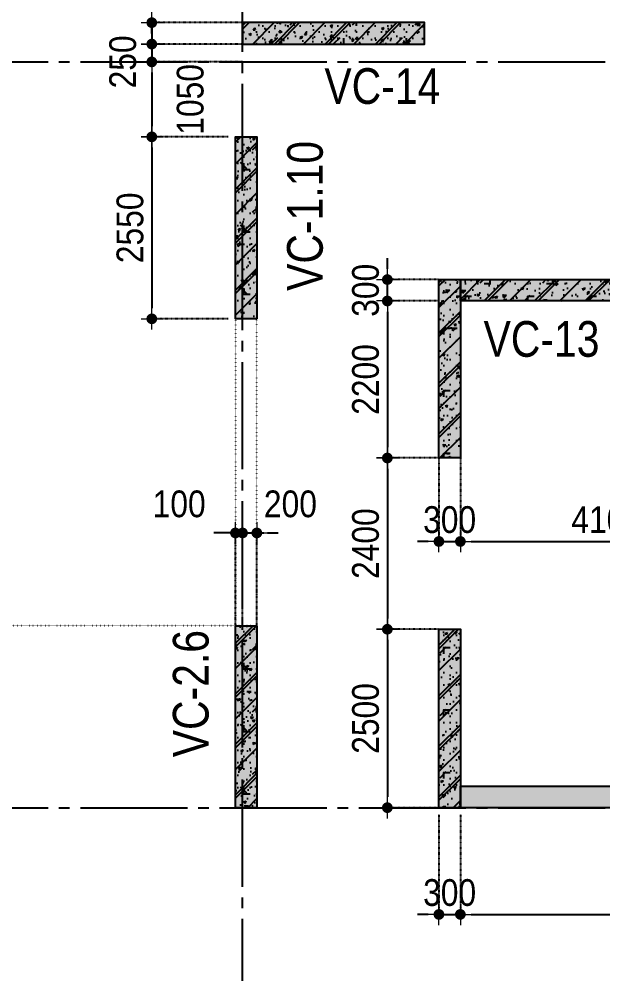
# Model space of a CAD drawing. Header units: millimetres. Extents: x -3973692 to -2843767, y 592734 to 838475.
# Drawn here: x -2874775 to -2866599, y 619902 to 633281 of the extents above; entities that cross this region are included whole.
import ezdxf
from ezdxf.enums import TextEntityAlignment as Align

# ---------------------------------------------------------------- set-up
doc = ezdxf.new("R2010")
doc.units = ezdxf.units.MM
doc.header["$MEASUREMENT"] = 0
for name, pattern in [('CHG_XX_Luoi truc-Block C$0$MB_Luoi truc-150-TWC$0$Center101', [13, 10, -1, 1, -1]), ('DIVIDE2', [15.87499999999999, 6.349999999999998, -3.174999999999998, 0, -3.174999999999998, 0, -3.174999999999998]), ('DOT2', [0.125, 0, -0.125]), ('HIDDEN5', [2.8375, 1.25, -1.5875])]:
    doc.linetypes.add(name, pattern=pattern)
doc.layers.get('0').update_dxf_attribs({"lineweight": 9})
doc.layers.get('Defpoints').update_dxf_attribs({"color": 10, "lineweight": 0})
for name, color, linetype, lineweight in [("'S_General_Dim_1", 1, 'Continuous', 18), ("'S_General_Divide_3 Intermediate", 3, 'DIVIDE2', 40), ('CHG_XX_Cot_Block C-T8-15$0$Dim 200', 1, 'Continuous', 5), ('TEXT', 7, 'Continuous', 15)]:
    doc.layers.add(name, color=color, linetype=linetype, lineweight=lineweight)
for name, color, linetype in [('CHG_XX_Cot_Block C-T8-15$0$mb_cot tang 14-17 twc$0$Concrete Hatch', 218, 'Continuous'), ('CHG_XX_Cot_Block C-T8-15$0$mb_cot tang 14-17 twc$0$Concrete Line', 6, 'Continuous'), ('CHG_XX_Cot_Block C-T8-15$0$mb_cot tang 14-17 twc$0$Concrete Solid', 216, 'Continuous'), ('CHG_XX_Luoi truc-Block C$0$MB_Luoi truc-150-TWC$0$Grid', 34, 'Continuous'), ('CHG_XX_Luoi truc-Block C$0$MB_Luoi truc-150-TWC$0$Grid Line', 251, 'CHG_XX_Luoi truc-Block C$0$MB_Luoi truc-150-TWC$0$Center101'), ('dim', 1, 'Continuous')]:
    doc.layers.add(name, color=color, linetype=linetype)
doc.styles.add('arial', font='arial.ttf', dxfattribs={"width": 0.85})
doc.styles.add('CHG_XX_Luoi truc-Block C$0$MB_Luoi truc-150-TWC$0$Grid A-F$0$VNI-HelveCB', font='VHELVCB_0.TTF')
doc.styles.add('TTP-HelCon', font='VHELVCN_0.TTF')
doc.dimstyles.new('150', dxfattribs={"dimscale": 150, "dimtxt": 2.5, "dimasz": 1, "dimexe": 0, "dimexo": 0, "dimgap": 0.75, "dimtad": 1, "dimdec": 0, "dimzin": 9, "dimdsep": 46, "dimtxsty": 'arial', "dimblk1": 'DIMDOT', "dimblk2": 'DIMDOT', "dimsah": 1, "dimcen": 2, "dimdle": 3, "dimclre": 8, "dimclrt": 2, "dimadec": 0, "dimazin": 0, "dimtfac": 1, "dimtdec": 0, "dimtix": 1, "dimtmove": 2, "dimatfit": 3, "dimldrblk": 'DIMPIJL', "dimfxl": 1, "dimtvp": 1.8, "dimtolj": 1, "dimtzin": 0, "dimarcsym": 0})

# ---------------------------------------------------------------- blocks, each defined once
blk = doc.blocks.new('*U3106')
at = {"layer": 'CHG_XX_Luoi truc-Block C$0$MB_Luoi truc-150-TWC$0$Grid Line'}
blk.add_line((0, 0), (0, 446), dxfattribs=at)
at = {"layer": 'CHG_XX_Luoi truc-Block C$0$MB_Luoi truc-150-TWC$0$Grid', "lineweight": -2, "style": 'CHG_XX_Luoi truc-Block C$0$MB_Luoi truc-150-TWC$0$Grid A-F$0$VNI-HelveCB'}
for tag, p in [('GRIDSUB', (0, 455)), ('GRID', (0, -9))]:
    blk.add_attdef(tag, text='', height=5, dxfattribs=at).set_placement(p, align=Align.MIDDLE)
blk = doc.blocks.new('*U3108')
at = {"layer": 'CHG_XX_Luoi truc-Block C$0$MB_Luoi truc-150-TWC$0$Grid Line'}
blk.add_line((0, 0), (0, 360), dxfattribs=at)
at = {"layer": 'CHG_XX_Luoi truc-Block C$0$MB_Luoi truc-150-TWC$0$Grid', "lineweight": -2, "style": 'CHG_XX_Luoi truc-Block C$0$MB_Luoi truc-150-TWC$0$Grid A-F$0$VNI-HelveCB'}
for tag, p in [('GRIDSUB', (0, 369)), ('GRID', (0, -9))]:
    blk.add_attdef(tag, text='', height=5, dxfattribs=at).set_placement(p, align=Align.MIDDLE)
blk = doc.blocks.new('CHG_XX_Luoi truc-Block C')
at = {"layer": 'CHG_XX_Luoi truc-Block C$0$MB_Luoi truc-150-TWC$0$Grid', "xscale": 150, "yscale": 150, "zscale": 150}
blk.add_blockref('*U3108', (8043243.477890483, 945886.7127233499), dxfattribs=at)
at = {"layer": 'CHG_XX_Luoi truc-Block C$0$MB_Luoi truc-150-TWC$0$Grid', "xscale": -150, "yscale": 150, "zscale": 150, "rotation": 270}
for p in [(8001971.747213705, 971093.81453865), (8001971.747213705, 960643.81453865)]:
    blk.add_blockref('*U3106', p, dxfattribs=at)
blk = doc.blocks.new('*U3212')
at = {"layer": 'CHG_XX_Cot_Block C-T8-15$0$mb_cot tang 14-17 twc$0$Concrete Hatch'}
h = blk.add_hatch(dxfattribs=at)
h.set_pattern_fill('CONCRETE', color=256, scale=50, style=0, pattern_type=2)
h.set_pattern_definition([(45, (1000, -49.99999999999989), (-176.7766952966369, 176.7766952966369), []), (45, (1000, 1.13686837721616e-13), (-353.5533905932737, 353.5533905932738), []), (49.99999999999999, (1000, -49.99999999999989), (358.6300913003767, -31.37606749129755), [37.5, -412.5]), (355, (1000, -49.99999999999989), (-69.3756668065, 376.0960668500059), [30, -330]), (100.4514, (1029.88584, -52.61466999999988), (289.2546908570108, 344.7197710304768), [31.870095, -350.571056]), (46.18420000000001, (1000, 50.00000000000011), (533.6205243128222, -82.75950716450905), [56.25, -618.75]), (96.6356, (1044.4683725, 43.1033465000001), (467.3313527743517, 487.0589354502209), [47.805144, -525.8565]), (351.1842, (1000, 50.00000000000011), (467.3309725668136, 487.0593004626623), [45, -495]), (21, (1050, 25.00000000000011), (298.4535260592309, -201.3094453326694), [37.5, -412.5]), (326.0000000000001, (1050, 25.00000000000011), (121.6576659607909, 362.5750225234265), [30, -330]), (71.4514, (1074.8711165, 8.224197000000117), (420.111314290745, 161.2652483549762), [31.870095, -350.571056]), (37.50000000000001, (1000, -49.99999999999989), (6.079927658645334, 166.4469269156558), [0, -326, 0, -335, 0, -331.25]), (7.499999999999999, (1000, -49.99999999999989), (131.5347687210743, 197.2058559411801), [0, -191, 0, -318.5, 0, -126.25]), (327.5, (888.5, -49.99999999999989), (266.9112180862045, -11.2774358671899), [0, -125, 0, -390, 0, -517.5]), (317.5, (838.5, -49.99999999999989), (291.5930846711931, 50.05249116615882), [0, -162.5, 0, -259, 0, -367.5]), (0, (1175, 125.0000000000001), (0, 875), [87.5, -787.5]), (0, (1437.5, 300.0000000000001), (0, 875), [87.5, -787.5]), (0, (1262.5, 650.0000000000001), (0, 875), [87.5, -350, 87.5, -350]), (90, (1175, 125.0000000000001), (-875, 5.35782974626967e-14), [87.5, -787.5]), (90, (1262.5, 650.0000000000001), (-875, 5.35782974626967e-14), [87.5, -787.5]), (90, (1525, 300.0000000000001), (-875, 5.35782974626967e-14), [87.5, -787.5]), (90, (1700, 562.5000000000001), (-875, 5.35782974626967e-14), [87.5, -787.5]), (135, (1262.5, 125.0000000000001), (-875.016357447105, 8.881784197001252e-14), [123.76, -1113.7]), (135, (1350, 650.0000000000001), (-875.016357447105, 8.881784197001252e-14), [123.76, -1113.7]), (45, (1437.5, 300.0000000000001), (8.881784197001252e-14, 875.016357447105), [123.76, -247.485, 123.76, -742.455]), (0, (825, -49.99999999999989), (87.5, 87.5), [-175, 0])])
h.paths.add_polyline_path([(-750, 150), (-750, -149.9999999999999), (1800, -150), (1800, 150)])
at = {"layer": 'CHG_XX_Cot_Block C-T8-15$0$mb_cot tang 14-17 twc$0$Concrete Solid'}
blk.add_hatch(color=256, dxfattribs=at).paths.add_polyline_path([(-750, 150), (-750, -149.9999999999999), (1800, -150), (1800, 150)])
at = {"layer": 'CHG_XX_Cot_Block C-T8-15$0$mb_cot tang 14-17 twc$0$Concrete Line'}
blk.add_lwpolyline([(-750, 150), (-750, -149.9999999999999), (1800, -150), (1800, 150)], close=True, dxfattribs=at)
blk = doc.blocks.new('*U3203')
at = {"layer": 'CHG_XX_Cot_Block C-T8-15$0$mb_cot tang 14-17 twc$0$Concrete Hatch'}
h = blk.add_hatch(dxfattribs=at)
h.set_pattern_fill('CONCRETE', color=256, scale=50, style=0, pattern_type=2)
h.set_pattern_definition([(45, (950, -49.99999999999986), (-176.7766952966369, 176.7766952966369), []), (45, (950, 1.4210854715202e-13), (-353.5533905932737, 353.5533905932738), []), (49.99999999999999, (950, -49.99999999999986), (358.6300913003767, -31.37606749129755), [37.5, -412.5]), (355, (950, -49.99999999999986), (-69.3756668065, 376.0960668500059), [30, -330]), (100.4514, (979.8858399999999, -52.61466999999985), (289.2546908570108, 344.7197710304768), [31.870095, -350.571056]), (46.18420000000001, (950, 50.00000000000014), (533.6205243128222, -82.75950716450905), [56.25, -618.75]), (96.6356, (994.4683725, 43.10334650000013), (467.3313527743517, 487.0589354502209), [47.805144, -525.8565]), (351.1842, (950, 50.00000000000014), (467.3309725668136, 487.0593004626623), [45, -495]), (21, (1000, 25.00000000000014), (298.4535260592309, -201.3094453326694), [37.5, -412.5]), (326.0000000000001, (1000, 25.00000000000014), (121.6576659607909, 362.5750225234265), [30, -330]), (71.4514, (1024.8711165, 8.224197000000146), (420.111314290745, 161.2652483549762), [31.870095, -350.571056]), (37.50000000000001, (950, -49.99999999999986), (6.079927658645334, 166.4469269156558), [0, -326, 0, -335, 0, -331.25]), (7.499999999999999, (950, -49.99999999999986), (131.5347687210743, 197.2058559411801), [0, -191, 0, -318.5, 0, -126.25]), (327.5, (838.5, -49.99999999999986), (266.9112180862045, -11.2774358671899), [0, -125, 0, -390, 0, -517.5]), (317.5, (788.5, -49.99999999999986), (291.5930846711931, 50.05249116615882), [0, -162.5, 0, -259, 0, -367.5]), (0, (1125, 125.0000000000001), (0, 875), [87.5, -787.5]), (0, (1387.5, 300.0000000000001), (0, 875), [87.5, -787.5]), (0, (1212.5, 650.0000000000001), (0, 875), [87.5, -350, 87.5, -350]), (90, (1125, 125.0000000000001), (-875, 5.35782974626967e-14), [87.5, -787.5]), (90, (1212.5, 650.0000000000001), (-875, 5.35782974626967e-14), [87.5, -787.5]), (90, (1475, 300.0000000000001), (-875, 5.35782974626967e-14), [87.5, -787.5]), (90, (1650, 562.5000000000001), (-875, 5.35782974626967e-14), [87.5, -787.5]), (135, (1212.5, 125.0000000000001), (-875.016357447105, 8.881784197001252e-14), [123.76, -1113.7]), (135, (1300, 650.0000000000001), (-875.016357447105, 8.881784197001252e-14), [123.76, -1113.7]), (45, (1387.5, 300.0000000000001), (8.881784197001252e-14, 875.016357447105), [123.76, -247.485, 123.76, -742.455]), (0, (775, -49.99999999999986), (87.5, 87.5), [-175, 0])])
h.paths.add_polyline_path([(-750, 150), (-750, -149.9999999999999), (1750, -150), (1750, 150)])
at = {"layer": 'CHG_XX_Cot_Block C-T8-15$0$mb_cot tang 14-17 twc$0$Concrete Solid'}
blk.add_hatch(color=256, dxfattribs=at).paths.add_polyline_path([(-750, 150), (-750, -149.9999999999999), (1750, -150), (1750, 150)])
at = {"layer": 'CHG_XX_Cot_Block C-T8-15$0$mb_cot tang 14-17 twc$0$Concrete Line'}
blk.add_lwpolyline([(-750, 150), (-750, -149.9999999999999), (1750, -150), (1750, 150)], close=True, dxfattribs=at)
blk = doc.blocks.new('*U3205')
at = {"layer": 'CHG_XX_Cot_Block C-T8-15$0$mb_cot tang 14-17 twc$0$Concrete Hatch'}
h = blk.add_hatch(dxfattribs=at)
h.set_pattern_fill('CONCRETE', color=256, scale=50, style=0, pattern_type=2)
h.set_pattern_definition([(45, (-250, 7050), (-176.7766952966369, 176.7766952966369), []), (45, (-250, 7100), (-353.5533905932737, 353.5533905932738), []), (49.99999999999999, (-250, 7050), (358.6300913003767, -31.37606749129755), [37.5, -412.5]), (355, (-250, 7050), (-69.3756668065, 376.0960668500059), [30, -330]), (100.4514, (-220.11416, 7047.38533), (289.2546908570108, 344.7197710304768), [31.870095, -350.571056]), (46.18420000000001, (-250, 7150), (533.6205243128222, -82.75950716450905), [56.25, -618.75]), (96.6356, (-205.5316275, 7143.1033465), (467.3313527743517, 487.0589354502209), [47.805144, -525.8565]), (351.1842, (-250, 7150), (467.3309725668136, 487.0593004626623), [45, -495]), (21, (-200, 7125), (298.4535260592309, -201.3094453326694), [37.5, -412.5]), (326.0000000000001, (-200, 7125), (121.6576659607909, 362.5750225234265), [30, -330]), (71.4514, (-175.1288835, 7108.224197), (420.111314290745, 161.2652483549762), [31.870095, -350.571056]), (37.50000000000001, (-250, 7050), (6.079927658645334, 166.4469269156558), [0, -326, 0, -335, 0, -331.25]), (7.499999999999999, (-250, 7050), (131.5347687210743, 197.2058559411801), [0, -191, 0, -318.5, 0, -126.25]), (327.5, (-361.5, 7050), (266.9112180862045, -11.2774358671899), [0, -125, 0, -390, 0, -517.5]), (317.5, (-411.5, 7050), (291.5930846711931, 50.05249116615882), [0, -162.5, 0, -259, 0, -367.5]), (0, (-75, 7225), (0, 875), [87.5, -787.5]), (0, (187.5, 7400), (0, 875), [87.5, -787.5]), (0, (12.5, 7750), (0, 875), [87.5, -350, 87.5, -350]), (90, (-75, 7225), (-875, 5.35782974626967e-14), [87.5, -787.5]), (90, (12.5, 7750), (-875, 5.35782974626967e-14), [87.5, -787.5]), (90, (275, 7400), (-875, 5.35782974626967e-14), [87.5, -787.5]), (90, (450, 7662.5), (-875, 5.35782974626967e-14), [87.5, -787.5]), (135, (12.5, 7225), (-875.016357447105, 8.881784197001252e-14), [123.76, -1113.7]), (135, (100, 7750), (-875.016357447105, 8.881784197001252e-14), [123.76, -1113.7]), (45, (187.5, 7400), (8.881784197001252e-14, 875.016357447105), [123.76, -247.485, 123.76, -742.455]), (0, (-425, 7050), (87.5, 87.5), [-175, 0])])
h.paths.add_polyline_path([(-250, 7250), (-250, -149.9999999999999), (50.0000000001146, -150), (50.0000000001146, 7250)])
at = {"layer": 'CHG_XX_Cot_Block C-T8-15$0$mb_cot tang 14-17 twc$0$Concrete Solid'}
blk.add_hatch(color=256, dxfattribs=at).paths.add_polyline_path([(-250, 7250), (-250, -149.9999999999999), (50.0000000001146, -150), (50.0000000001146, 7250)])
at = {"layer": 'CHG_XX_Cot_Block C-T8-15$0$mb_cot tang 14-17 twc$0$Concrete Line'}
blk.add_lwpolyline([(-250, 7250), (-250, -149.9999999999999), (50.0000000001146, -150), (50.0000000001146, 7250)], close=True, dxfattribs=at)
blk = doc.blocks.new('*U3207')
at = {"layer": 'CHG_XX_Cot_Block C-T8-15$0$mb_cot tang 14-17 twc$0$Concrete Hatch'}
h = blk.add_hatch(dxfattribs=at)
h.set_pattern_fill('CONCRETE', color=256, scale=50, style=0, pattern_type=2)
h.set_pattern_definition([(45, (-250, 3750), (-176.7766952966369, 176.7766952966369), []), (45, (-250, 3800), (-353.5533905932737, 353.5533905932738), []), (49.99999999999999, (-250, 3750), (358.6300913003767, -31.37606749129755), [37.5, -412.5]), (355, (-250, 3750), (-69.3756668065, 376.0960668500059), [30, -330]), (100.4514, (-220.11416, 3747.38533), (289.2546908570108, 344.7197710304768), [31.870095, -350.571056]), (46.18420000000001, (-250, 3850), (533.6205243128222, -82.75950716450905), [56.25, -618.75]), (96.6356, (-205.5316275, 3843.1033465), (467.3313527743517, 487.0589354502209), [47.805144, -525.8565]), (351.1842, (-250, 3850), (467.3309725668136, 487.0593004626623), [45, -495]), (21, (-200, 3825), (298.4535260592309, -201.3094453326694), [37.5, -412.5]), (326.0000000000001, (-200, 3825), (121.6576659607909, 362.5750225234265), [30, -330]), (71.4514, (-175.1288835, 3808.224197), (420.111314290745, 161.2652483549762), [31.870095, -350.571056]), (37.50000000000001, (-250, 3750), (6.079927658645334, 166.4469269156558), [0, -326, 0, -335, 0, -331.25]), (7.499999999999999, (-250, 3750), (131.5347687210743, 197.2058559411801), [0, -191, 0, -318.5, 0, -126.25]), (327.5, (-361.5, 3750), (266.9112180862045, -11.2774358671899), [0, -125, 0, -390, 0, -517.5]), (317.5, (-411.5, 3750), (291.5930846711931, 50.05249116615882), [0, -162.5, 0, -259, 0, -367.5]), (0, (-75, 3925), (0, 875), [87.5, -787.5]), (0, (187.5, 4100), (0, 875), [87.5, -787.5]), (0, (12.5, 4450), (0, 875), [87.5, -350, 87.5, -350]), (90, (-75, 3925), (-875, 5.35782974626967e-14), [87.5, -787.5]), (90, (12.5, 4450), (-875, 5.35782974626967e-14), [87.5, -787.5]), (90, (275, 4100), (-875, 5.35782974626967e-14), [87.5, -787.5]), (90, (450, 4362.5), (-875, 5.35782974626967e-14), [87.5, -787.5]), (135, (12.5, 3925), (-875.016357447105, 8.881784197001252e-14), [123.76, -1113.7]), (135, (100, 4450), (-875.016357447105, 8.881784197001252e-14), [123.76, -1113.7]), (45, (187.5, 4100), (8.881784197001252e-14, 875.016357447105), [123.76, -247.485, 123.76, -742.455]), (0, (-425, 3750), (87.5, 87.5), [-175, 0])])
h.paths.add_polyline_path([(-250, 3950), (-250, -149.9999999999999), (50.0000000001146, -150), (50.0000000001146, 3950)])
at = {"layer": 'CHG_XX_Cot_Block C-T8-15$0$mb_cot tang 14-17 twc$0$Concrete Solid'}
blk.add_hatch(color=256, dxfattribs=at).paths.add_polyline_path([(-250, 3950), (-250, -149.9999999999999), (50.0000000001146, -150), (50.0000000001146, 3950)])
at = {"layer": 'CHG_XX_Cot_Block C-T8-15$0$mb_cot tang 14-17 twc$0$Concrete Line'}
blk.add_lwpolyline([(-250, 3950), (-250, -149.9999999999999), (50.0000000001146, -150), (50.0000000001146, 3950)], close=True, dxfattribs=at)
blk = doc.blocks.new('*U3208')
at = {"layer": 'CHG_XX_Cot_Block C-T8-15$0$mb_cot tang 14-17 twc$0$Concrete Hatch'}
h = blk.add_hatch(dxfattribs=at)
h.set_pattern_fill('CONCRETE', color=256, scale=50, style=0, pattern_type=2)
h.set_pattern_definition([(45, (-2450, -49.99999999999986), (-176.7766952966369, 176.7766952966369), []), (45, (-2450, 1.4210854715202e-13), (-353.5533905932737, 353.5533905932738), []), (49.99999999999999, (-2450, -49.99999999999986), (358.6300913003767, -31.37606749129755), [37.5, -412.5]), (355, (-2450, -49.99999999999986), (-69.3756668065, 376.0960668500059), [30, -330]), (100.4514, (-2420.11416, -52.61466999999985), (289.2546908570108, 344.7197710304768), [31.870095, -350.571056]), (46.18420000000001, (-2450, 50.00000000000014), (533.6205243128222, -82.75950716450905), [56.25, -618.75]), (96.6356, (-2405.5316275, 43.10334650000013), (467.3313527743517, 487.0589354502209), [47.805144, -525.8565]), (351.1842, (-2450, 50.00000000000014), (467.3309725668136, 487.0593004626623), [45, -495]), (21, (-2400, 25.00000000000014), (298.4535260592309, -201.3094453326694), [37.5, -412.5]), (326.0000000000001, (-2400, 25.00000000000014), (121.6576659607909, 362.5750225234265), [30, -330]), (71.4514, (-2375.1288835, 8.224197000000146), (420.111314290745, 161.2652483549762), [31.870095, -350.571056]), (37.50000000000001, (-2450, -49.99999999999986), (6.079927658645334, 166.4469269156558), [0, -326, 0, -335, 0, -331.25]), (7.499999999999999, (-2450, -49.99999999999986), (131.5347687210743, 197.2058559411801), [0, -191, 0, -318.5, 0, -126.25]), (327.5, (-2561.5, -49.99999999999986), (266.9112180862045, -11.2774358671899), [0, -125, 0, -390, 0, -517.5]), (317.5, (-2611.5, -49.99999999999986), (291.5930846711931, 50.05249116615882), [0, -162.5, 0, -259, 0, -367.5]), (0, (-2275, 125.0000000000001), (0, 875), [87.5, -787.5]), (0, (-2012.5, 300.0000000000001), (0, 875), [87.5, -787.5]), (0, (-2187.5, 650.0000000000001), (0, 875), [87.5, -350, 87.5, -350]), (90, (-2275, 125.0000000000001), (-875, 5.35782974626967e-14), [87.5, -787.5]), (90, (-2187.5, 650.0000000000001), (-875, 5.35782974626967e-14), [87.5, -787.5]), (90, (-1925, 300.0000000000001), (-875, 5.35782974626967e-14), [87.5, -787.5]), (90, (-1750, 562.5000000000001), (-875, 5.35782974626967e-14), [87.5, -787.5]), (135, (-2187.5, 125.0000000000001), (-875.016357447105, 8.881784197001252e-14), [123.76, -1113.7]), (135, (-2100, 650.0000000000001), (-875.016357447105, 8.881784197001252e-14), [123.76, -1113.7]), (45, (-2012.5, 300.0000000000001), (8.881784197001252e-14, 875.016357447105), [123.76, -247.485, 123.76, -742.455]), (0, (-2625, -49.99999999999986), (87.5, 87.5), [-175, 0])])
h.paths.add_polyline_path([(-2450, 150), (-2450, -149.9999999999999), (50.0000000001146, -150), (50.0000000001146, 150)])
at = {"layer": 'CHG_XX_Cot_Block C-T8-15$0$mb_cot tang 14-17 twc$0$Concrete Solid'}
blk.add_hatch(color=256, dxfattribs=at).paths.add_polyline_path([(-2450, 150), (-2450, -149.9999999999999), (50.0000000001146, -150), (50.0000000001146, 150)])
at = {"layer": 'CHG_XX_Cot_Block C-T8-15$0$mb_cot tang 14-17 twc$0$Concrete Line'}
blk.add_lwpolyline([(-2450, 150), (-2450, -149.9999999999999), (50.0000000001146, -150), (50.0000000001146, 150)], close=True, dxfattribs=at)
blk = doc.blocks.new('CHG_XX_Cot_Block C-T8-15')
at = {"layer": 'CHG_XX_Cot_Block C-T8-15$0$Dim 200'}
blk.add_blockref('CHG_XX_Luoi truc-Block C', (0, 0), dxfattribs=at)
at = {"layer": 'CHG_XX_Cot_Block C-T8-15$0$mb_cot tang 14-17 twc$0$Concrete Line'}
blk.add_blockref('*U3212', (8043993.477890483, 971493.81453865), dxfattribs=at)
at = {"layer": 'CHG_XX_Cot_Block C-T8-15$0$mb_cot tang 14-17 twc$0$Concrete Line', "xscale": -1, "rotation": 270}
for name, p in [('*U3212', (8043293.477890483, 968243.81453865)), ('*U3208', (8046143.720709917, 967993.81453865)), ('*U3207', (8046443.720709917, 967993.81453865)), ('*U3212', (8043293.477890483, 961393.81453865)), ('*U3203', (8046143.477890483, 961393.81453865)), ('*U3205', (8046443.720709917, 960893.81453865))]:
    blk.add_blockref(name, p, dxfattribs=at)
blk = doc.blocks.new('DIMDOT')
for p, q in [((0, -1), (0, 1)), ((1, 0), (-1, 0))]:
    blk.add_line(p, q)
at = {"const_width": 0.5}
blk.add_lwpolyline([(-0.25, 0, 1), (0.25, 0, 1)], format="xyb", close=True, dxfattribs=at)
blk = doc.blocks.new('*D1861')
at = {"layer": "'S_General_Dim_1", "color": 0, "lineweight": -2, "transparency": 16777216}
for p, q in [((-2872916.355607406, 633381.0114495864), (-2872916.355607406, 633531.0114495864)), ((-2872916.355607406, 633231.0114495864), (-2872916.355607406, 632931.011449586)), ((-2872916.355607406, 632781.011449586), (-2872916.355607406, 632631.011449586))]:
    blk.add_line(p, q, dxfattribs=at)
at = {"layer": "'S_General_Dim_1", "color": 8, "linetype": 'HIDDEN5', "lineweight": -2, "transparency": 16777216}
for p, q in [((-2871645.198556935, 633231.0114495864), (-2872916.355607406, 633231.0114495864)), ((-2871645.198556937, 632931.011449586), (-2872916.355607406, 632931.011449586))]:
    blk.add_line(p, q, dxfattribs=at)
at = {"layer": 'Defpoints', "color": 0, "transparency": 16777216}
for p in [(-2871645.198556935, 633231.0114495864), (-2872916.355607406, 632931.011449586), (-2871645.198556937, 632931.011449586)]:
    blk.add_point(p, dxfattribs=at)
at = {"layer": "'S_General_Dim_1", "color": 0, "lineweight": -2, "transparency": 16777216, "xscale": 150, "yscale": 150, "zscale": 150}
for p, rotation in [((-2872916.355607406, 633231.0114495864), 270), ((-2872916.355607406, 632931.011449586), 90)]:
    blk.add_blockref('DIMDOT', p, dxfattribs=dict(at, rotation=rotation))
at = {"layer": "'S_General_Dim_1", "color": 2, "transparency": 16777216, "insert": (-2873321.642101246, 633804.6935877993), "char_height": 375, "attachment_point": 5, "rotation": 90, "style": 'arial'}
blk.add_mtext('\\A1;300', dxfattribs=at)
blk = doc.blocks.new('DIMPIJL')
at = {"linetype": 'ByBlock'}
blk.add_solid([(-2.5, 0.4166666666666686), (-2.5, -0.4166666666666686), (0, 0)], dxfattribs=at)
blk = doc.blocks.new('*D1862')
at = {"layer": "'S_General_Dim_1", "color": 0, "lineweight": -2, "transparency": 16777216}
for p, q in [((-2872916.355607407, 633081.011449586), (-2872916.355607407, 633231.011449586)), ((-2872916.355607407, 632931.011449586), (-2872916.355607407, 632681.0114495864)), ((-2872916.355607407, 632531.0114495864), (-2872916.355607407, 632381.0114495864))]:
    blk.add_line(p, q, dxfattribs=at)
at = {"layer": "'S_General_Dim_1", "color": 8, "linetype": 'HIDDEN5', "lineweight": -2, "transparency": 16777216}
for p, q in [((-2871645.198556937, 632931.011449586), (-2872916.355607407, 632931.011449586)), ((-2871645.198556936, 632681.0114495864), (-2872916.355607407, 632681.0114495864))]:
    blk.add_line(p, q, dxfattribs=at)
at = {"layer": 'Defpoints', "color": 0, "transparency": 16777216}
for p in [(-2871645.198556937, 632931.011449586), (-2872916.355607407, 632681.0114495864), (-2871645.198556936, 632681.0114495864)]:
    blk.add_point(p, dxfattribs=at)
at = {"layer": "'S_General_Dim_1", "color": 0, "lineweight": -2, "transparency": 16777216, "xscale": 150, "yscale": 150, "zscale": 150}
for p, rotation in [((-2872916.355607407, 632931.011449586), 270), ((-2872916.355607407, 632681.0114495864), 90)]:
    blk.add_blockref('DIMDOT', p, dxfattribs=dict(at, rotation=rotation))
at = {"layer": "'S_General_Dim_1", "color": 2, "transparency": 16777216, "insert": (-2873321.642101248, 632681.0114495861), "char_height": 375, "attachment_point": 5, "rotation": 90, "style": 'arial'}
blk.add_mtext('\\A1;250', dxfattribs=at)
blk = doc.blocks.new('*D1953')
at = {"layer": "'S_General_Dim_1", "color": 0, "lineweight": -2, "transparency": 16777216}
for p, q in [((-2871895.198556934, 626080.5573935157), (-2872045.198556934, 626080.5573935157)), ((-2871745.198556934, 626080.5573935157), (-2871645.198556935, 626080.5573935157)), ((-2871495.198556935, 626080.5573935157), (-2871345.198556935, 626080.5573935157))]:
    blk.add_line(p, q, dxfattribs=at)
at = {"layer": "'S_General_Dim_1", "color": 8, "linetype": 'HIDDEN5', "lineweight": -2, "transparency": 16777216}
for p, q in [((-2871745.198556934, 624781.0116883444), (-2871745.198556934, 626080.5573935157)), ((-2871645.198556935, 624781.0116883444), (-2871645.198556935, 626080.5573935157))]:
    blk.add_line(p, q, dxfattribs=at)
at = {"layer": 'Defpoints', "color": 0, "transparency": 16777216}
for p in [(-2871645.198556935, 626080.5573935157), (-2871745.198556934, 624781.0116883444), (-2871645.198556935, 624781.0116883444)]:
    blk.add_point(p, dxfattribs=at)
at = {"layer": "'S_General_Dim_1", "color": 0, "lineweight": -2, "transparency": 16777216, "xscale": 150, "yscale": 150, "zscale": 150}
blk.add_blockref('DIMDOT', (-2871745.198556934, 626080.5573935157), dxfattribs=at)
at = {"layer": "'S_General_Dim_1", "color": 0, "lineweight": -2, "transparency": 16777216, "xscale": 150, "yscale": 150, "zscale": 150, "rotation": 180}
blk.add_blockref('DIMDOT', (-2871645.198556935, 626080.5573935157), dxfattribs=at)
at = {"layer": "'S_General_Dim_1", "color": 2, "transparency": 16777216, "insert": (-2872533.082519446, 626485.8438873766), "char_height": 375, "attachment_point": 5, "style": 'arial'}
blk.add_mtext('\\A1;100', dxfattribs=at)
blk = doc.blocks.new('*D1954')
at = {"layer": "'S_General_Dim_1", "color": 0, "lineweight": -2, "transparency": 16777216}
for p, q in [((-2871795.198556935, 626080.5573935157), (-2871945.198556935, 626080.5573935157)), ((-2871645.198556935, 626080.5573935157), (-2871445.198556935, 626080.5573935157)), ((-2871295.198556935, 626080.5573935157), (-2871145.198556935, 626080.5573935157))]:
    blk.add_line(p, q, dxfattribs=at)
at = {"layer": "'S_General_Dim_1", "color": 8, "linetype": 'HIDDEN5', "lineweight": -2, "transparency": 16777216}
for p, q in [((-2871645.198556935, 624781.0116883444), (-2871645.198556935, 626080.5573935157)), ((-2871445.198556935, 624781.0116883444), (-2871445.198556935, 626080.5573935157))]:
    blk.add_line(p, q, dxfattribs=at)
at = {"layer": 'Defpoints', "color": 0, "transparency": 16777216}
for p in [(-2871445.198556935, 626080.5573935157), (-2871645.198556935, 624781.0116883444), (-2871445.198556935, 624781.0116883444)]:
    blk.add_point(p, dxfattribs=at)
at = {"layer": "'S_General_Dim_1", "color": 0, "lineweight": -2, "transparency": 16777216, "xscale": 150, "yscale": 150, "zscale": 150}
blk.add_blockref('DIMDOT', (-2871645.198556935, 626080.5573935157), dxfattribs=at)
at = {"layer": "'S_General_Dim_1", "color": 0, "lineweight": -2, "transparency": 16777216, "xscale": 150, "yscale": 150, "zscale": 150, "rotation": 180}
blk.add_blockref('DIMDOT', (-2871445.198556935, 626080.5573935157), dxfattribs=at)
at = {"layer": "'S_General_Dim_1", "color": 2, "transparency": 16777216, "insert": (-2870975.065390307, 626485.8438873766), "char_height": 375, "attachment_point": 5, "style": 'arial'}
blk.add_mtext('\\A1;200', dxfattribs=at)
blk = doc.blocks.new('*D1955')
at = {"layer": "'S_General_Dim_1", "color": 8, "linetype": 'HIDDEN5', "lineweight": -2, "transparency": 16777216}
for p, q in [((-2871645.198556936, 632681.0114495864), (-2872916.355607409, 632681.0114495864)), ((-2871845.197654582, 631631.0114495861), (-2872916.355607409, 631631.0114495861))]:
    blk.add_line(p, q, dxfattribs=at)
at = {"layer": "'S_General_Dim_1", "color": 0, "lineweight": -2, "transparency": 16777216}
blk.add_line((-2872916.355607409, 632531.0114495864), (-2872916.355607409, 631781.0114495861), dxfattribs=at)
at = {"layer": 'Defpoints', "color": 0, "transparency": 16777216}
for p in [(-2871645.198556936, 632681.0114495864), (-2872916.355607409, 631631.0114495861), (-2871845.197654582, 631631.0114495861)]:
    blk.add_point(p, dxfattribs=at)
at = {"layer": "'S_General_Dim_1", "color": 0, "lineweight": -2, "transparency": 16777216, "xscale": 150, "yscale": 150, "zscale": 150}
for p, rotation in [((-2872916.355607409, 632681.0114495864), 90), ((-2872916.355607409, 631631.0114495861), 270)]:
    blk.add_blockref('DIMDOT', p, dxfattribs=dict(at, rotation=rotation))
at = {"layer": "'S_General_Dim_1", "color": 2, "transparency": 16777216, "insert": (-2872376.796473957, 632156.0114495872), "char_height": 375, "attachment_point": 5, "rotation": 90, "style": 'arial'}
blk.add_mtext('\\A1;1050', dxfattribs=at)
blk = doc.blocks.new('*D1956')
at = {"layer": "'S_General_Dim_1", "color": 8, "linetype": 'HIDDEN5', "lineweight": -2, "transparency": 16777216}
for p, q in [((-2871845.197654582, 631631.0114495861), (-2872916.355607409, 631631.0114495861)), ((-2871845.197654582, 629081.0114495861), (-2872916.355607409, 629081.0114495861))]:
    blk.add_line(p, q, dxfattribs=at)
at = {"layer": "'S_General_Dim_1", "color": 0, "lineweight": -2, "transparency": 16777216}
blk.add_line((-2872916.355607409, 631481.0114495861), (-2872916.355607409, 629231.0114495861), dxfattribs=at)
at = {"layer": 'Defpoints', "color": 0, "transparency": 16777216}
for p in [(-2871845.197654582, 631631.0114495861), (-2872916.355607409, 629081.0114495861), (-2871845.197654582, 629081.0114495861)]:
    blk.add_point(p, dxfattribs=at)
at = {"layer": "'S_General_Dim_1", "color": 0, "lineweight": -2, "transparency": 16777216, "xscale": 150, "yscale": 150, "zscale": 150}
for p, rotation in [((-2872916.355607409, 631631.0114495861), 90), ((-2872916.355607409, 629081.0114495861), 270)]:
    blk.add_blockref('DIMDOT', p, dxfattribs=dict(at, rotation=rotation))
at = {"layer": "'S_General_Dim_1", "color": 2, "transparency": 16777216, "insert": (-2873220.320477804, 630356.0114495868), "char_height": 375, "attachment_point": 5, "rotation": 90, "style": 'arial'}
blk.add_mtext('\\A1;2550', dxfattribs=at)
blk = doc.blocks.new('*D1957')
at = {"layer": "'S_General_Dim_1", "color": 8, "linetype": 'HIDDEN5', "lineweight": -2, "transparency": 16777216}
for p, q in [((-2868895.198556937, 629331.0114495863), (-2869617.481970708, 629331.0114495863)), ((-2868895.198556937, 627131.0114495863), (-2869617.481970708, 627131.0114495863))]:
    blk.add_line(p, q, dxfattribs=at)
at = {"layer": "'S_General_Dim_1", "color": 0, "lineweight": -2, "transparency": 16777216}
blk.add_line((-2869617.481970708, 629181.0114495863), (-2869617.481970708, 627281.0114495863), dxfattribs=at)
at = {"layer": 'Defpoints', "color": 0, "transparency": 16777216}
for p in [(-2868895.198556937, 629331.0114495863), (-2869617.481970708, 627131.0114495863), (-2868895.198556937, 627131.0114495863)]:
    blk.add_point(p, dxfattribs=at)
at = {"layer": "'S_General_Dim_1", "color": 0, "lineweight": -2, "transparency": 16777216, "xscale": 150, "yscale": 150, "zscale": 150}
for p, rotation in [((-2869617.481970708, 629331.0114495863), 90), ((-2869617.481970708, 627131.0114495863), 270)]:
    blk.add_blockref('DIMDOT', p, dxfattribs=dict(at, rotation=rotation))
at = {"layer": "'S_General_Dim_1", "color": 2, "transparency": 16777216, "insert": (-2869921.446841103, 628231.011449587), "char_height": 375, "attachment_point": 5, "rotation": 90, "style": 'arial'}
blk.add_mtext('\\A1;2200', dxfattribs=at)
blk = doc.blocks.new('*D1958')
at = {"layer": "'S_General_Dim_1", "color": 8, "linetype": 'HIDDEN5', "lineweight": -2, "transparency": 16777216}
for p, q in [((-2868895.198556937, 627131.0114495863), (-2869617.481970708, 627131.0114495863)), ((-2868895.198556937, 624731.0114495865), (-2869617.481970708, 624731.0114495865))]:
    blk.add_line(p, q, dxfattribs=at)
at = {"layer": "'S_General_Dim_1", "color": 0, "lineweight": -2, "transparency": 16777216}
blk.add_line((-2869617.481970708, 626981.0114495863), (-2869617.481970708, 624881.0114495865), dxfattribs=at)
at = {"layer": 'Defpoints', "color": 0, "transparency": 16777216}
for p in [(-2868895.198556937, 627131.0114495863), (-2869617.481970708, 624731.0114495865), (-2868895.198556937, 624731.0114495865)]:
    blk.add_point(p, dxfattribs=at)
at = {"layer": "'S_General_Dim_1", "color": 0, "lineweight": -2, "transparency": 16777216, "xscale": 150, "yscale": 150, "zscale": 150}
for p, rotation in [((-2869617.481970708, 627131.0114495863), 90), ((-2869617.481970708, 624731.0114495865), 270)]:
    blk.add_blockref('DIMDOT', p, dxfattribs=dict(at, rotation=rotation))
at = {"layer": "'S_General_Dim_1", "color": 2, "transparency": 16777216, "insert": (-2869921.446841103, 625931.0114495871), "char_height": 375, "attachment_point": 5, "rotation": 90, "style": 'arial'}
blk.add_mtext('\\A1;2400', dxfattribs=at)
blk = doc.blocks.new('*D1959')
at = {"layer": "'S_General_Dim_1", "color": 8, "linetype": 'HIDDEN5', "lineweight": -2, "transparency": 16777216}
for p, q in [((-2868895.198556937, 624731.0114495865), (-2869617.48197071, 624731.0114495865)), ((-2868895.198556937, 622231.0114495864), (-2869617.48197071, 622231.0114495864))]:
    blk.add_line(p, q, dxfattribs=at)
at = {"layer": "'S_General_Dim_1", "color": 0, "lineweight": -2, "transparency": 16777216}
blk.add_line((-2869617.48197071, 624581.0114495865), (-2869617.48197071, 622381.0114495864), dxfattribs=at)
at = {"layer": 'Defpoints', "color": 0, "transparency": 16777216}
for p in [(-2868895.198556937, 624731.0114495865), (-2869617.48197071, 622231.0114495864), (-2868895.198556937, 622231.0114495864)]:
    blk.add_point(p, dxfattribs=at)
at = {"layer": "'S_General_Dim_1", "color": 0, "lineweight": -2, "transparency": 16777216, "xscale": 150, "yscale": 150, "zscale": 150}
for p, rotation in [((-2869617.48197071, 624731.0114495865), 90), ((-2869617.48197071, 622231.0114495864), 270)]:
    blk.add_blockref('DIMDOT', p, dxfattribs=dict(at, rotation=rotation))
at = {"layer": "'S_General_Dim_1", "color": 2, "transparency": 16777216, "insert": (-2869921.446841105, 623481.0114495871), "char_height": 375, "attachment_point": 5, "rotation": 90, "style": 'arial'}
blk.add_mtext('\\A1;2500', dxfattribs=at)
blk = doc.blocks.new('*D1960')
at = {"layer": "'S_General_Dim_1", "color": 8, "linetype": 'HIDDEN5', "lineweight": -2, "transparency": 16777216}
for p, q in [((-2868895.198556936, 622135.3078164051), (-2868895.198556936, 620735.3078164051)), ((-2868595.198556936, 622135.3078164051), (-2868595.198556936, 620735.3078164051))]:
    blk.add_line(p, q, dxfattribs=at)
at = {"layer": "'S_General_Dim_1", "color": 0, "lineweight": -2, "transparency": 16777216}
for p, q in [((-2869045.198556936, 620735.3078164051), (-2869195.198556936, 620735.3078164051)), ((-2868895.198556936, 620735.3078164051), (-2868595.198556936, 620735.3078164051)), ((-2868445.198556936, 620735.3078164051), (-2868295.198556936, 620735.3078164051))]:
    blk.add_line(p, q, dxfattribs=at)
at = {"layer": 'Defpoints', "color": 0, "transparency": 16777216}
for p in [(-2868895.198556936, 622135.3078164051), (-2868595.198556936, 622135.3078164051), (-2868595.198556936, 620735.3078164051)]:
    blk.add_point(p, dxfattribs=at)
at = {"layer": "'S_General_Dim_1", "color": 0, "lineweight": -2, "transparency": 16777216, "xscale": 150, "yscale": 150, "zscale": 150}
blk.add_blockref('DIMDOT', (-2868895.198556936, 620735.3078164051), dxfattribs=at)
at = {"layer": "'S_General_Dim_1", "color": 0, "lineweight": -2, "transparency": 16777216, "xscale": 150, "yscale": 150, "zscale": 150, "rotation": 180}
blk.add_blockref('DIMDOT', (-2868595.198556936, 620735.3078164051), dxfattribs=at)
at = {"layer": "'S_General_Dim_1", "color": 2, "transparency": 16777216, "insert": (-2868745.198556936, 621039.4005858457), "char_height": 375, "attachment_point": 5, "style": 'arial'}
blk.add_mtext('\\A1;300', dxfattribs=at)
blk = doc.blocks.new('*D1961')
at = {"layer": "'S_General_Dim_1", "color": 8, "linetype": 'HIDDEN5', "lineweight": -2, "transparency": 16777216}
for p, q in [((-2868595.198556936, 622135.3078164051), (-2868595.198556936, 620735.3078164051)), ((-2862195.198556936, 622135.3078164051), (-2862195.198556936, 620735.3078164051))]:
    blk.add_line(p, q, dxfattribs=at)
at = {"layer": "'S_General_Dim_1", "color": 0, "lineweight": -2, "transparency": 16777216}
blk.add_line((-2868445.198556936, 620735.3078164051), (-2862345.198556936, 620735.3078164051), dxfattribs=at)
at = {"layer": 'Defpoints', "color": 0, "transparency": 16777216}
for p in [(-2868595.198556936, 622135.3078164051), (-2862195.198556936, 622135.3078164051), (-2862195.198556936, 620735.3078164051)]:
    blk.add_point(p, dxfattribs=at)
at = {"layer": "'S_General_Dim_1", "color": 0, "lineweight": -2, "transparency": 16777216, "xscale": 150, "yscale": 150, "zscale": 150, "rotation": 180}
blk.add_blockref('DIMDOT', (-2868595.198556936, 620735.3078164051), dxfattribs=at)
at = {"layer": "'S_General_Dim_1", "color": 0, "lineweight": -2, "transparency": 16777216, "xscale": 150, "yscale": 150, "zscale": 150}
blk.add_blockref('DIMDOT', (-2862195.198556936, 620735.3078164051), dxfattribs=at)
at = {"layer": "'S_General_Dim_1", "color": 2, "transparency": 16777216, "insert": (-2865395.198556936, 621039.2726868007), "char_height": 375, "attachment_point": 5, "style": 'arial'}
blk.add_mtext('\\A1;6400', dxfattribs=at)
blk = doc.blocks.new('*D1969')
at = {"layer": "'S_General_Dim_1", "color": 0, "lineweight": -2, "transparency": 16777216}
for p, q in [((-2869617.48197071, 629781.0114495864), (-2869617.48197071, 629931.0114495864)), ((-2869617.48197071, 629331.0114495863), (-2869617.48197071, 629631.0114495864)), ((-2869617.48197071, 629181.0114495863), (-2869617.48197071, 629031.0114495863))]:
    blk.add_line(p, q, dxfattribs=at)
at = {"layer": "'S_General_Dim_1", "color": 8, "linetype": 'HIDDEN5', "lineweight": -2, "transparency": 16777216}
for p, q in [((-2868895.198556937, 629631.0114495864), (-2869617.48197071, 629631.0114495864)), ((-2868895.198556937, 629331.0114495863), (-2869617.48197071, 629331.0114495863))]:
    blk.add_line(p, q, dxfattribs=at)
at = {"layer": 'Defpoints', "color": 0, "transparency": 16777216}
for p in [(-2869617.48197071, 629631.0114495864), (-2868895.198556937, 629631.0114495864), (-2868895.198556937, 629331.0114495863)]:
    blk.add_point(p, dxfattribs=at)
at = {"layer": "'S_General_Dim_1", "color": 0, "lineweight": -2, "transparency": 16777216, "xscale": 150, "yscale": 150, "zscale": 150}
for p, rotation in [((-2869617.48197071, 629631.0114495864), 270), ((-2869617.48197071, 629331.0114495863), 90)]:
    blk.add_blockref('DIMDOT', p, dxfattribs=dict(at, rotation=rotation))
at = {"layer": "'S_General_Dim_1", "color": 2, "transparency": 16777216, "insert": (-2869921.57474015, 629481.0114495871), "char_height": 375, "attachment_point": 5, "rotation": 90, "style": 'arial'}
blk.add_mtext('\\A1;300', dxfattribs=at)
blk = doc.blocks.new('*D1970')
at = {"layer": "'S_General_Dim_1", "color": 8, "linetype": 'HIDDEN5', "lineweight": -2, "transparency": 16777216}
for p, q in [((-2868895.198556936, 627131.011449586), (-2868895.198556936, 625961.1832617875)), ((-2868595.198556936, 627131.011449586), (-2868595.198556936, 625961.1832617875))]:
    blk.add_line(p, q, dxfattribs=at)
at = {"layer": "'S_General_Dim_1", "color": 0, "lineweight": -2, "transparency": 16777216}
for p, q in [((-2869045.198556936, 625961.1832617875), (-2869195.198556936, 625961.1832617875)), ((-2868895.198556936, 625961.1832617875), (-2868595.198556936, 625961.1832617875)), ((-2868445.198556936, 625961.1832617875), (-2868295.198556936, 625961.1832617875))]:
    blk.add_line(p, q, dxfattribs=at)
at = {"layer": 'Defpoints', "color": 0, "transparency": 16777216}
for p in [(-2868895.198556936, 627131.011449586), (-2868595.198556936, 627131.011449586), (-2868595.198556936, 625961.1832617875)]:
    blk.add_point(p, dxfattribs=at)
at = {"layer": "'S_General_Dim_1", "color": 0, "lineweight": -2, "transparency": 16777216, "xscale": 150, "yscale": 150, "zscale": 150}
blk.add_blockref('DIMDOT', (-2868895.198556936, 625961.1832617875), dxfattribs=at)
at = {"layer": "'S_General_Dim_1", "color": 0, "lineweight": -2, "transparency": 16777216, "xscale": 150, "yscale": 150, "zscale": 150, "rotation": 180}
blk.add_blockref('DIMDOT', (-2868595.198556936, 625961.1832617875), dxfattribs=at)
at = {"layer": "'S_General_Dim_1", "color": 2, "transparency": 16777216, "insert": (-2868745.198556936, 626265.2760312281), "char_height": 375, "attachment_point": 5, "style": 'arial'}
blk.add_mtext('\\A1;300', dxfattribs=at)
blk = doc.blocks.new('*D1971')
at = {"layer": "'S_General_Dim_1", "color": 8, "linetype": 'HIDDEN5', "lineweight": -2, "transparency": 16777216}
for p, q in [((-2868595.198556936, 627131.011449586), (-2868595.198556936, 625961.1832617875)), ((-2864495.198556936, 627131.011449586), (-2864495.198556936, 625961.1832617875))]:
    blk.add_line(p, q, dxfattribs=at)
at = {"layer": "'S_General_Dim_1", "color": 0, "lineweight": -2, "transparency": 16777216}
blk.add_line((-2868445.198556936, 625961.1832617875), (-2864645.198556936, 625961.1832617875), dxfattribs=at)
at = {"layer": 'Defpoints', "color": 0, "transparency": 16777216}
for p in [(-2868595.198556936, 627131.011449586), (-2864495.198556936, 627131.011449586), (-2864495.198556936, 625961.1832617875)]:
    blk.add_point(p, dxfattribs=at)
at = {"layer": "'S_General_Dim_1", "color": 0, "lineweight": -2, "transparency": 16777216, "xscale": 150, "yscale": 150, "zscale": 150, "rotation": 180}
blk.add_blockref('DIMDOT', (-2868595.198556936, 625961.1832617875), dxfattribs=at)
at = {"layer": "'S_General_Dim_1", "color": 0, "lineweight": -2, "transparency": 16777216, "xscale": 150, "yscale": 150, "zscale": 150}
blk.add_blockref('DIMDOT', (-2864495.198556936, 625961.1832617875), dxfattribs=at)
at = {"layer": "'S_General_Dim_1", "color": 2, "transparency": 16777216, "insert": (-2866545.198556936, 626265.1481321831), "char_height": 375, "attachment_point": 5, "style": 'arial'}
blk.add_mtext('\\A1;4100', dxfattribs=at)
blk = doc.blocks.new('c')
at = {"layer": 'TEXT', "color": 3, "style": 'TTP-HelCon'}
for s, p in [('VC-14', (-21553.45294308709, 22112.06996313829)), ('VC-13', (-19324.72768712277, 18568.46031539794))]:
    blk.add_text(s, height=500, dxfattribs=at).set_placement(p)
for s, p in [('VC-1.10', (-21577.33211125212, 19492.16924061946)), ('VC-2.6', (-23175.67752002412, 12957.3313966284))]:
    blk.add_text(s, height=500, rotation=90, dxfattribs=at).set_placement(p)

msp = doc.modelspace()

# ---------------------------------------------------------------- linework, layer by layer
at = {"layer": 'dim', "linetype": 'DOT2', "ltscale": 10}
for p, q in [((-2871745.198556934, 629081.0114495861), (-2871745.198635428, 624781.0114550623)), ((-2871445.198556935, 624781.0116883444), (-2871445.198556935, 629081.0114495861)), ((-2871495.198556936, 624781.011449586), (-2885644.198557592, 624781.0117078641))]:
    msp.add_line(p, q, dxfattribs=at)

# ---------------------------------------------------------------- block references
at = {"layer": "'S_General_Divide_3 Intermediate"}
msp.add_blockref('CHG_XX_Cot_Block C-T8-15', (-10914888.67644742, -338412.8030890638), dxfattribs=at)
at = {"layer": 'TEXT'}
msp.add_blockref('c', (-2848945.198556816, 609981.0114495861), dxfattribs=at)

# ---------------------------------------------------------------- dimensions: what is measured, and where the dimension line sits
at = {"layer": "'S_General_Dim_1"}
for base, p1, p2, picture, middle in [((-2872916.355607406, 632931.011449586), (-2871645.198556934, 633231.0114495861), (-2871645.198556936, 632931.0114495858), '*D1861', (-2873321.642101246, 633804.6935877993)), ((-2872916.355607407, 632681.0114495864), (-2871645.198556936, 632931.0114495858), (-2871645.198556935, 632681.0114495861), '*D1862', (-2873321.642101248, 632681.0114495861)), ((-2872916.355607409, 631631.0114495861), (-2871645.198556935, 632681.0114495861), (-2871845.197654581, 631631.0114495859), '*D1955', (-2872376.796473957, 632156.0114495872))]:
    dim = msp.add_linear_dim(base=base, p1=p1, p2=p2, angle=90, dimstyle='150', dxfattribs=at)
    dim.commit()
    dim.dimension.update_dxf_attribs({"geometry": picture, "text_midpoint": middle, "dimtype": 160})
for base, p1, p2, picture, middle in [((-2872916.355607409, 629081.0114495861), (-2871845.197654581, 631631.0114495859), (-2871845.197654581, 629081.0114495859), '*D1956', (-2873220.320477804, 630356.0114495868)), ((-2869617.48197071, 629631.0114495864), (-2868895.198556936, 629331.011449586), (-2868895.198556936, 629631.0114495861), '*D1969', (-2869921.57474015, 629481.0114495871)), ((-2869617.481970708, 627131.0114495863), (-2868895.198556936, 629331.011449586), (-2868895.198556936, 627131.011449586), '*D1957', (-2869921.446841103, 628231.011449587)), ((-2869617.481970708, 624731.0114495865), (-2868895.198556936, 627131.011449586), (-2868895.198556936, 624731.0114495863), '*D1958', (-2869921.446841103, 625931.0114495871)), ((-2869617.48197071, 622231.0114495864), (-2868895.198556936, 624731.0114495863), (-2868895.198556936, 622231.0114495861), '*D1959', (-2869921.446841105, 623481.0114495871))]:
    dim = msp.add_linear_dim(base=base, p1=p1, p2=p2, angle=90, dimstyle='150', dxfattribs=at)
    dim.commit()
    dim.dimension.update_dxf_attribs({"geometry": picture, "text_midpoint": middle})
for base, p1, p2, picture, middle in [((-2868595.198556936, 625961.1832617875), (-2868895.198556936, 627131.011449586), (-2868595.198556936, 627131.011449586), '*D1970', (-2868745.198556936, 626265.2760312281)), ((-2864495.198556936, 625961.1832617875), (-2868595.198556936, 627131.011449586), (-2864495.198556936, 627131.011449586), '*D1971', (-2866545.198556936, 626265.1481321831)), ((-2868595.198556936, 620735.3078164051), (-2868895.198556936, 622135.3078164051), (-2868595.198556936, 622135.3078164051), '*D1960', (-2868745.198556936, 621039.4005858457)), ((-2862195.198556936, 620735.3078164051), (-2868595.198556936, 622135.3078164051), (-2862195.198556936, 622135.3078164051), '*D1961', (-2865395.198556936, 621039.2726868007))]:
    dim = msp.add_linear_dim(base=base, p1=p1, p2=p2, dimstyle='150', dxfattribs=at)
    dim.commit()
    dim.dimension.update_dxf_attribs({"geometry": picture, "text_midpoint": middle})
for base, p1, p2, picture, middle in [((-2871645.198556935, 626080.5573935157), (-2871745.198556934, 624781.0116883444), (-2871645.198556935, 624781.0116883444), '*D1953', (-2872533.082519446, 626485.8438873766)), ((-2871445.198556935, 626080.5573935157), (-2871645.198556935, 624781.0116883444), (-2871445.198556935, 624781.0116883444), '*D1954', (-2870975.065390307, 626485.8438873766))]:
    dim = msp.add_linear_dim(base=base, p1=p1, p2=p2, dimstyle='150', dxfattribs=at)
    dim.commit()
    dim.dimension.update_dxf_attribs({"geometry": picture, "text_midpoint": middle, "dimtype": 160})

doc.saveas('drawing.dxf')
